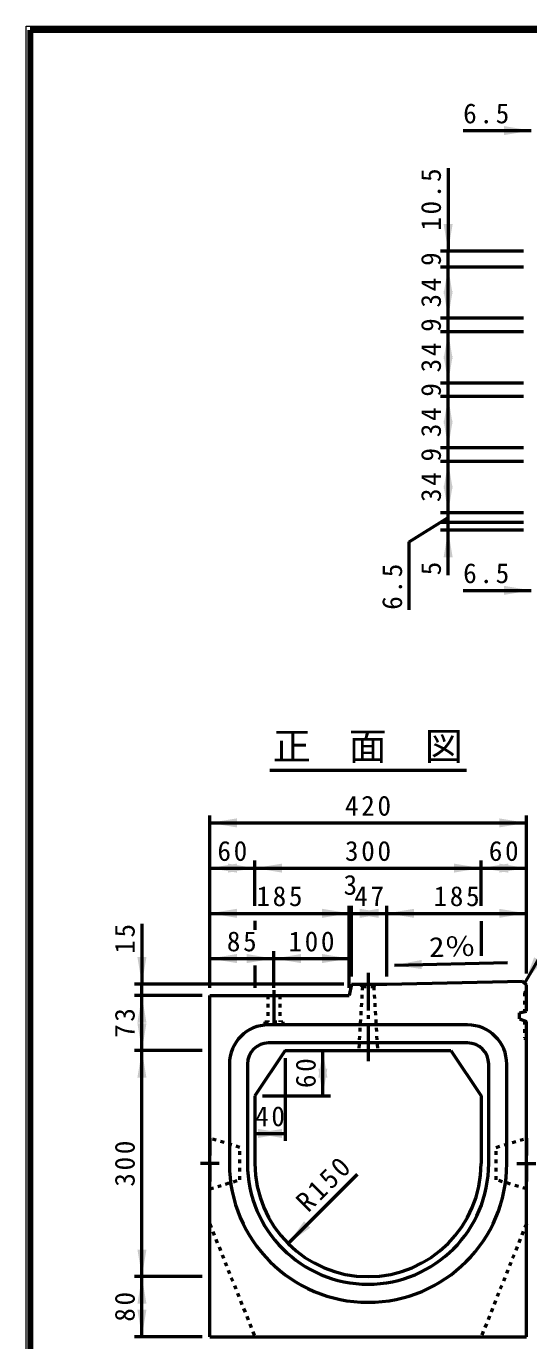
# Model space of a CAD drawing. Units: millimetres, scale not verified. Extents: x 100 to 4105, y 100 to 2870.
# Drawn here: x 100 to 767, y 1126 to 2870 of the extents above; entities that cross this region are included whole.
import ezdxf
from ezdxf.enums import TextEntityAlignment as Align

# ---------------------------------------------------------------- set-up
doc = ezdxf.new("R2010")
doc.units = ezdxf.units.MM
doc.header["$LTSCALE"] = 5
for name, pattern in [('USER1', [2.2, 1, -1.2]), ('USER2', [13.4, 10, -1.2, 1, -1.2]), ('USER3', [6.847826, 4.565218, -2.282608])]:
    doc.linetypes.add(name, pattern=pattern)
doc.layers.add('V-nasSTD', color=7, linetype='Continuous', lineweight=50)
doc.styles.add('ＭＳ ゴシック', font='')
doc.styles.get('ＭＳ ゴシック').set_extended_font_data('MS Gothic')

msp = doc.modelspace()

# ---------------------------------------------------------------- hatches: boundary and pattern name
at = {"layer": 'V-nasSTD'}
for points in [[(733.611, 2725.635), (769.611, 2731.635), (733.611, 2737.635)], [(653.611, 2607.635), (659.611, 2571.635), (665.611, 2607.635)], [(665.611, 2514.635), (659.611, 2550.635), (653.611, 2514.635)], [(653.611, 2518.635), (659.611, 2482.635), (665.611, 2518.635)], [(665.611, 2428.635), (659.611, 2464.635), (653.611, 2428.635)], [(653.611, 2432.635), (659.611, 2396.635), (665.611, 2432.635)], [(665.611, 2342.635), (659.611, 2378.635), (653.611, 2342.635)], [(653.611, 2346.635), (659.611, 2310.635), (665.611, 2346.635)], [(665.611, 2256.635), (659.611, 2292.635), (653.611, 2256.635)], [(653.611, 2260.635), (659.611, 2224.635), (665.611, 2260.635)], [(665.611, 2165.635), (659.611, 2201.635), (653.611, 2165.635)], [(733.611, 2115.635), (769.611, 2121.635), (733.611, 2127.635)], [(379.398, 1819.154), (343.398, 1813.154), (379.398, 1807.154)], [(727.398, 1807.154), (763.398, 1813.154), (727.398, 1819.154)], [(379.398, 1759.154), (343.398, 1753.154), (379.398, 1747.154)], [(367.398, 1747.154), (403.398, 1753.154), (367.398, 1759.154)], [(439.398, 1759.154), (403.398, 1753.154), (439.398, 1747.154)], [(667.398, 1747.154), (703.398, 1753.154), (667.398, 1759.154)], [(739.398, 1759.154), (703.398, 1753.154), (739.398, 1747.154)], [(727.398, 1747.154), (763.398, 1753.154), (727.398, 1759.154)], [(379.398, 1699.154), (343.398, 1693.154), (379.398, 1687.154)], [(492.398, 1687.154), (528.398, 1693.154), (492.398, 1699.154)], [(567.398, 1699.154), (531.398, 1693.154), (567.398, 1687.154)], [(542.398, 1687.154), (578.398, 1693.154), (542.398, 1699.154)], [(614.398, 1699.154), (578.398, 1693.154), (614.398, 1687.154)], [(727.398, 1687.154), (763.398, 1693.154), (727.398, 1699.154)], [(259.398, 1635.154), (253.398, 1599.154), (247.398, 1635.154)], [(379.398, 1639.154), (343.398, 1633.154), (379.398, 1627.154)], [(392.398, 1627.154), (428.398, 1633.154), (392.398, 1639.154)], [(464.398, 1639.154), (428.398, 1633.154), (464.398, 1627.154)], [(492.398, 1627.154), (528.398, 1633.154), (492.398, 1639.154)], [(624.288, 1631.249), (588.426, 1624.473), (624.547, 1619.252)], [(773.701, 1634.83), (760.898, 1600.654), (784.094, 1628.83)], [(247.398, 1548.154), (253.398, 1584.154), (259.398, 1548.154)], [(259.398, 1547.154), (253.398, 1511.154), (247.398, 1547.154)], [(259.398, 1475.154), (253.398, 1511.154), (247.398, 1475.154)], [(499.398, 1475.154), (493.398, 1511.154), (487.398, 1475.154)], [(487.398, 1487.154), (493.398, 1451.154), (499.398, 1487.154)], [(439.398, 1407.154), (403.398, 1401.154), (439.398, 1395.154)], [(407.398, 1395.154), (443.398, 1401.154), (407.398, 1407.154)], [(468.545, 1284.786), (447.332, 1255.088), (477.03, 1276.301)], [(247.398, 1247.154), (253.398, 1211.154), (259.398, 1247.154)], [(259.398, 1175.154), (253.398, 1211.154), (247.398, 1175.154)], [(247.398, 1167.154), (253.398, 1131.154), (259.398, 1167.154)]]:
    msp.add_hatch(color=256, dxfattribs=at).paths.add_polyline_path(points)

# ---------------------------------------------------------------- linework, layer by layer
at = {"layer": 'V-nasSTD', "lineweight": 100}
for p, q in [((105, 2865), (105, 105)), ((4100, 2865), (105, 2865))]:
    msp.add_line(p, q, dxfattribs=at)
at = {"layer": 'V-nasSTD'}
for p, q in [((679.611, 2731.635), (769.611, 2731.635)), ((659.611, 2681.635), (659.611, 2571.635)), ((759.611, 2571.635), (649.611, 2571.635)), ((659.611, 2550.635), (659.611, 2571.635)), ((759.611, 2550.635), (649.611, 2550.635)), ((659.611, 2482.635), (659.611, 2550.635)), ((759.611, 2482.635), (649.611, 2482.635)), ((659.611, 2464.635), (659.611, 2482.635)), ((759.611, 2464.635), (649.611, 2464.635)), ((659.611, 2396.635), (659.611, 2464.635)), ((759.611, 2396.635), (649.611, 2396.635)), ((659.611, 2378.635), (659.611, 2396.635)), ((759.611, 2378.635), (649.611, 2378.635)), ((659.611, 2310.635), (659.611, 2378.635)), ((759.611, 2310.635), (649.611, 2310.635)), ((659.611, 2292.635), (659.611, 2310.635)), ((759.611, 2292.635), (649.611, 2292.635)), ((659.611, 2224.635), (659.611, 2292.635)), ((608.075, 2185.919), (659.611, 2218.135)), ((759.611, 2224.635), (649.611, 2224.635)), ((659.611, 2211.635), (659.611, 2224.635)), ((759.611, 2211.635), (649.611, 2211.635)), ((759.611, 2201.635), (649.611, 2201.635)), ((659.611, 2201.635), (659.611, 2211.635)), ((659.611, 2141.635), (659.611, 2201.635)), ((608.075, 2095.919), (608.075, 2185.919)), ((679.611, 2121.635), (769.611, 2121.635)), ((422.994, 1883.154), (683.801, 1883.154)), ((343.398, 1594.154), (343.398, 1823.154)), ((763.398, 1613.154), (763.398, 1823.154)), ((343.398, 1813.154), (763.398, 1813.154)), ((403.398, 1703.154), (403.398, 1763.154)), ((703.398, 1703.154), (703.398, 1763.154)), ((343.398, 1753.154), (403.398, 1753.154)), ((403.398, 1753.154), (703.398, 1753.154)), ((703.398, 1753.154), (763.398, 1753.154)), ((343.398, 1693.154), (528.398, 1693.154)), ((528.398, 1594.154), (528.398, 1703.154)), ((528.398, 1693.154), (531.398, 1693.154)), ((531.398, 1609.154), (531.398, 1703.154)), ((531.398, 1693.154), (578.398, 1693.154)), ((578.398, 1609.154), (578.398, 1703.154)), ((578.398, 1693.154), (763.398, 1693.154)), ((253.398, 1679.154), (253.398, 1599.154)), ((403.398, 1683.154), (403.398, 1671.154)), ((703.398, 1682.754), (703.398, 1636.754)), ((805.898, 1678.596), (760.898, 1600.654)), ((428.398, 1594.154), (428.398, 1643.154)), ((343.398, 1633.154), (428.398, 1633.154)), ((403.398, 1624.154), (403.398, 1594.154)), ((428.398, 1633.154), (528.398, 1633.154)), ((588.426, 1624.473), (738.391, 1627.715)), ((521.398, 1599.154), (243.398, 1599.154)), ((253.398, 1584.154), (253.398, 1599.154)), ((531.398, 1599.154), (528.398, 1584.154)), ((531.398, 1599.154), (578.398, 1599.154)), ((578.398, 1599.154), (758.398, 1603.154)), ((758.398, 1603.154), (763.398, 1598.154)), ((763.398, 1563.168), (763.398, 1598.154)), ((333.398, 1584.154), (243.398, 1584.154)), ((253.398, 1511.154), (253.398, 1584.154)), ((343.398, 1131.154), (343.398, 1584.154)), ((343.398, 1584.154), (528.398, 1584.154)), ((754.398, 1561.154), (763.398, 1563.168)), ((754.398, 1553.154), (754.398, 1561.154)), ((754.398, 1553.154), (763.398, 1549.795)), ((685.398, 1545.154), (421.398, 1545.154)), ((763.398, 1131.154), (763.398, 1549.795)), ((685.398, 1521.154), (421.398, 1521.154)), ((333.398, 1511.154), (243.398, 1511.154)), ((253.398, 1211.154), (253.398, 1511.154)), ((443.398, 1511.154), (403.398, 1451.154)), ((443.398, 1511.154), (663.398, 1511.154)), ((443.398, 1501.154), (443.398, 1391.154)), ((493.398, 1451.154), (493.398, 1511.154)), ((663.398, 1511.154), (703.398, 1451.154)), ((369.398, 1493.154), (369.398, 1361.154)), ((393.398, 1493.154), (393.398, 1361.154)), ((713.398, 1361.154), (713.398, 1493.154)), ((737.398, 1361.154), (737.398, 1493.154)), ((403.398, 1451.154), (403.398, 1361.154)), ((413.398, 1451.154), (503.398, 1451.154)), ((703.398, 1451.154), (703.398, 1361.154)), ((403.398, 1401.154), (443.398, 1401.154)), ((447.332, 1255.088), (539.255, 1347.011)), ((333.398, 1211.154), (243.398, 1211.154)), ((253.398, 1131.154), (253.398, 1211.154)), ((333.398, 1131.154), (243.398, 1131.154)), ((343.398, 1131.154), (763.398, 1131.154))]:
    msp.add_line(p, q, dxfattribs=at)
at = {"layer": 'V-nasSTD', "linetype": 'USER2'}
for p, q in [((553.398, 1614.154), (553.398, 1496.154)), ((428.398, 1591.154), (428.398, 1546.154)), ((355.898, 1361.154), (330.898, 1361.154)), ((750.898, 1361.154), (775.898, 1361.154))]:
    msp.add_line(p, q, dxfattribs=at)
at = {"layer": 'V-nasSTD', "linetype": 'USER1'}
for p, q in [((545.898, 1596.154), (540.898, 1511.154)), ((545.898, 1596.154), (542.898, 1599.154)), ((545.898, 1596.154), (560.898, 1596.154)), ((560.898, 1596.154), (563.898, 1599.154)), ((560.898, 1596.154), (565.898, 1511.154)), ((761.098, 1588.154), (763.398, 1590.454)), ((761.098, 1588.154), (761.098, 1562.654)), ((420.398, 1584.154), (420.398, 1549.154)), ((436.398, 1584.154), (436.398, 1549.154)), ((416.398, 1549.154), (440.398, 1549.154)), ((416.398, 1549.154), (416.398, 1546.154)), ((416.398, 1546.154), (440.398, 1546.154)), ((440.398, 1549.154), (440.398, 1546.154)), ((761.098, 1550.654), (761.098, 1528.154)), ((761.098, 1528.154), (763.398, 1525.854)), ((383.398, 1382.654), (343.398, 1394.654)), ((383.398, 1339.654), (383.398, 1382.654)), ((723.398, 1382.654), (763.398, 1394.654)), ((723.398, 1339.654), (723.398, 1382.654)), ((343.398, 1327.654), (383.398, 1339.654)), ((763.398, 1327.654), (723.398, 1339.654)), ((343.398, 1281.154), (403.398, 1131.154)), ((763.398, 1281.154), (703.398, 1131.154))]:
    msp.add_line(p, q, dxfattribs=at)
at = {"layer": 'V-nasSTD', "linetype": 'USER3'}
for p, q in [((343.398, 1394.654), (343.398, 1327.654)), ((763.398, 1394.654), (763.398, 1327.654))]:
    msp.add_line(p, q, dxfattribs=at)
at = {"layer": 'V-nasSTD', "lineweight": 13}
msp.add_lwpolyline([(100, 100), (100, 2870), (4105, 2870), (4105, 100)], close=True, dxfattribs=at)
at = {"layer": 'V-nasSTD'}
for centre, radius, start, end in [((421.398, 1493.154), 52, 90, 180), ((685.398, 1493.154), 52, 0, 90), ((421.398, 1493.154), 28, 90, 180), ((685.398, 1493.154), 28, 0, 90), ((553.398, 1361.154), 184, 180, 270), ((553.398, 1361.154), 160, 180, 270), ((553.398, 1361.154), 150, 180, 270), ((553.398, 1361.154), 150, 270, 0), ((553.398, 1361.154), 184, 270, 0), ((553.398, 1361.154), 160, 270, 0)]:
    msp.add_arc(centre, radius, start, end, dxfattribs=at)

# ---------------------------------------------------------------- texts
at = {"layer": 'V-nasSTD', "style": 'ＭＳ ゴシック'}
for s, p in [('9', (623.611, 2552.135)), ('9', (623.611, 2464.635)), ('9', (623.611, 2378.635)), ('9', (623.611, 2292.635)), ('5', (623.611, 2141.635))]:
    msp.add_text(s, height=26.39, rotation=90, dxfattribs=at).set_placement(p, align=Align.TOP_LEFT)
for s, height, p in [('正\u3000面\u3000図', 36.95, (426.994, 1933.554)), ('3', 26.39, (520.898, 1744.154))]:
    msp.add_text(s, height=height, dxfattribs=at).set_placement(p, align=Align.TOP_LEFT)
at = {"layer": 'V-nasSTD', "style": 'ＭＳ ゴシック', "width": 1.15}
msp.add_text('2％', height=26.39, rotation=1.239, dxfattribs=at).set_placement((633.837, 1661.463), align=Align.TOP_LEFT)
at = {"layer": 'V-nasSTD', "char_height": 26.39, "attachment_point": 1, "style": 'ＭＳ ゴシック'}
for s, insert in [('\\T1.2;6.5', (679.611, 2767.635)), ('\\T1.2;6.5', (679.611, 2157.635)), ('\\T1.2;420', (522.798, 1849.154)), ('\\T1.2;60', (353.598, 1789.154)), ('\\T1.2;300', (522.798, 1789.154)), ('\\T1.2;60', (713.598, 1789.154)), ('\\T1.2;185', (405.298, 1729.154)), ('\\T1.2;47', (535.098, 1729.154)), ('\\T1.2;185', (640.298, 1729.154)), ('\\T1.2;85', (366.098, 1669.154)), ('\\T1.2;100', (447.798, 1669.154)), ('\\T1.2;40', (403.598, 1437.154))]:
    msp.add_mtext(s, dxfattribs=dict(at, insert=insert))
for s, insert, rotation in [('\\T1.2;10.5', (623.611, 2598.835), 90), ('\\T1.2;34', (623.611, 2496.835), 90), ('\\T1.2;34', (623.611, 2410.835), 90), ('\\T1.2;34', (623.611, 2324.835), 90), ('\\T1.2;34', (623.611, 2238.835), 90), ('\\T1.2;6.5', (572.075, 2095.919), 90), ('\\T1.2;15', (217.398, 1639.554), 90), ('\\T1.2;73', (217.398, 1527.854), 90), ('\\T1.2;60', (457.398, 1461.354), 90), ('\\T1.2;300', (217.398, 1330.554), 90), ('\\T1.2;R150', (455.251, 1313.919), 45), ('\\T1.2;80', (217.398, 1151.354), 90)]:
    msp.add_mtext(s, dxfattribs=dict(at, insert=insert, rotation=rotation))

doc.saveas('drawing.dxf')
